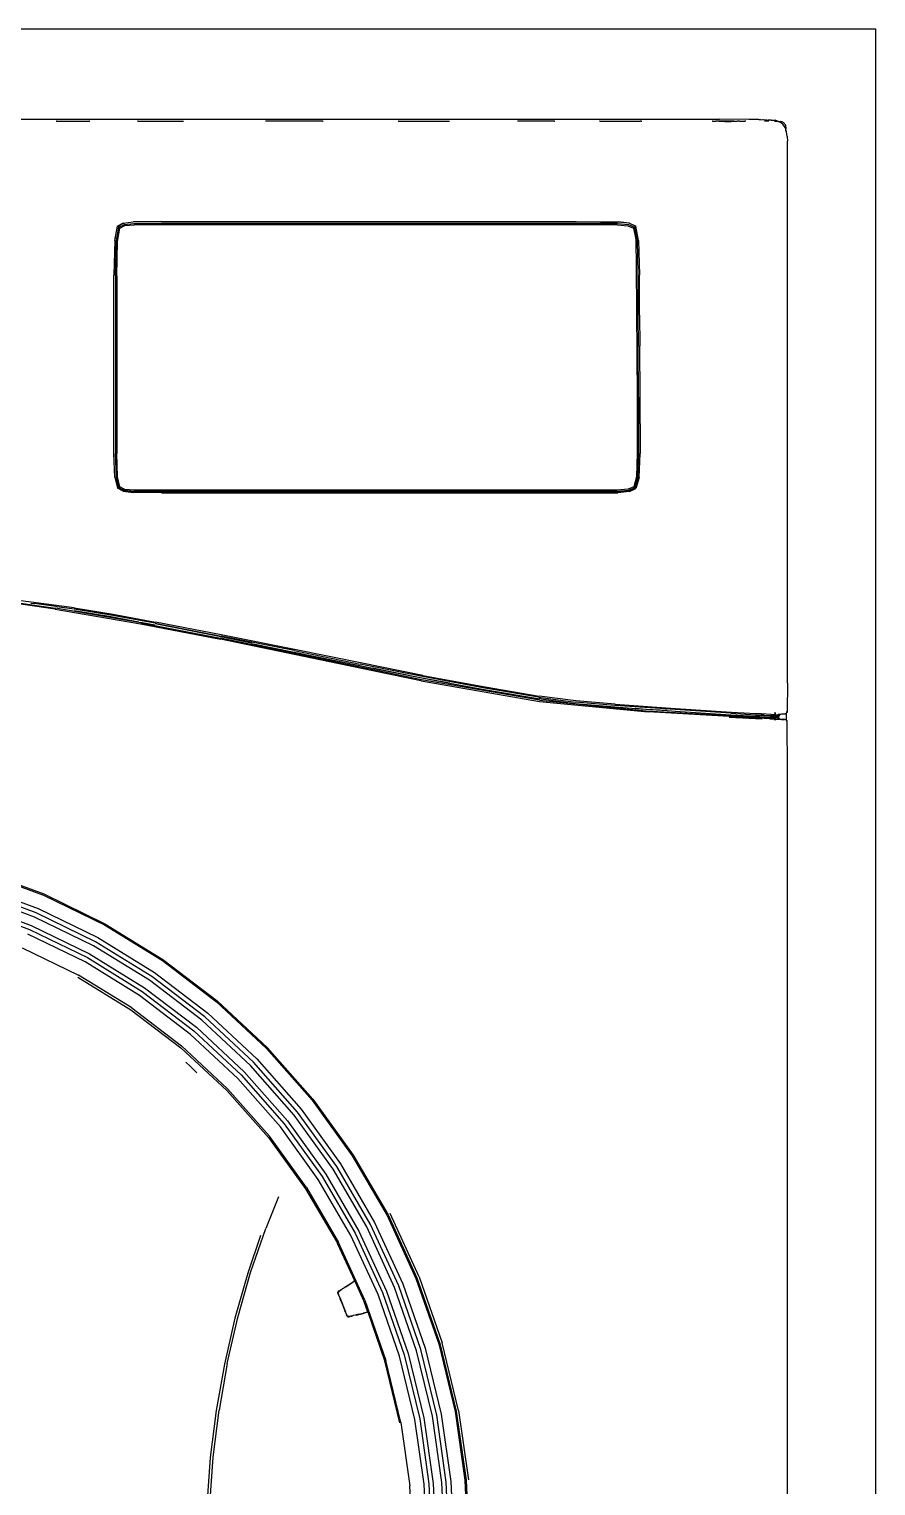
# Model space of a CAD drawing. Extents: x 41.9 to 126, y -21.3 to 38.1.
# Drawn here: x 102.143 to 103.269, y -9.578 to -7.639 of the extents above; entities that cross this region are included whole.
import ezdxf

# ---------------------------------------------------------------- set-up
doc = ezdxf.new("R2010")
doc.units = 0
doc.layers.add('ARQUITETURA_R07', color=8, linetype='CONTINUOUS')
doc.layers.add('LISTAGEM_TEXTO', color=7, linetype='CONTINUOUS')

# ---------------------------------------------------------------- blocks, each defined once
blk = doc.blocks.new('VISTAS')
at = {"layer": 'ARQUITETURA_R07'}
for p, q in [((2.27249, 0.71648), (0.11684, 0.71648)), ((2.27249, -1.29352), (2.27249, 0.71648)), ((1.8159, 0.68647), (2.22047, 0.68648)), ((2.00006, 0.68587), (1.99996, 0.68587)), ((2.00006, 0.68587), (2.01097, 0.68587)), ((2.01106, 0.68587), (2.01097, 0.68587)), ((2.02711, 0.68587), (2.02699, 0.68587)), ((2.02711, 0.68587), (2.04213, 0.68587)), ((2.04213, 0.68587), (2.0423, 0.68587)), ((2.06966, 0.68587), (2.06948, 0.68587)), ((2.08851, 0.68587), (2.06966, 0.68587)), ((2.08851, 0.68587), (2.08867, 0.68587)), ((2.11376, 0.68587), (2.1136, 0.68587)), ((2.11376, 0.68587), (2.13058, 0.68587)), ((2.13058, 0.68587), (2.13073, 0.68587)), ((2.15342, 0.68587), (2.15328, 0.68587)), ((2.16563, 0.68587), (2.15342, 0.68587)), ((2.16563, 0.68587), (2.16572, 0.68587)), ((2.18067, 0.68587), (2.18057, 0.68587)), ((2.18067, 0.68587), (2.19411, 0.68587)), ((2.19432, 0.68587), (2.19411, 0.68587)), ((2.19448, 0.68587), (2.19432, 0.68587)), ((2.19448, 0.68587), (2.19464, 0.68587)), ((2.21821, 0.68587), (2.21807, 0.68587)), ((2.21821, 0.68587), (2.21932, 0.68587)), ((2.22029, 0.68587), (2.21932, 0.68587)), ((2.22487, 0.68587), (2.22029, 0.68587)), ((2.22029, 0.68587), (2.22231, 0.68576)), ((2.23028, 0.6864), (2.22047, 0.68648)), ((2.22231, 0.68576), (2.22433, 0.68576)), ((2.22423, 0.68572), (2.2243, 0.68571)), ((2.22433, 0.68576), (2.2243, 0.68571)), ((2.22433, 0.68576), (2.22437, 0.68576)), ((2.2244, 0.68576), (2.22433, 0.68576)), ((2.22437, 0.68576), (2.2244, 0.68576)), ((2.22442, 0.68576), (2.22437, 0.68576)), ((2.22442, 0.68581), (2.2244, 0.68576)), ((2.22442, 0.68576), (2.2244, 0.68576)), ((2.22442, 0.68581), (2.2245, 0.68581)), ((2.2245, 0.68581), (2.22442, 0.68576)), ((2.2245, 0.68581), (2.2248, 0.68581)), ((2.22524, 0.68584), (2.2248, 0.68581)), ((2.22487, 0.68587), (2.22524, 0.68584)), ((2.22524, 0.68584), (2.22565, 0.68584)), ((2.22565, 0.68584), (2.22644, 0.68587)), ((2.22658, 0.68586), (2.22644, 0.68587)), ((2.2272, 0.68586), (2.22658, 0.68586)), ((2.2272, 0.68586), (2.22746, 0.68587)), ((2.22746, 0.68587), (2.22893, 0.68587)), ((2.229, 0.68587), (2.22893, 0.68587)), ((2.22893, 0.68587), (2.22897, 0.68587)), ((2.229, 0.68587), (2.22897, 0.68587)), ((2.22917, 0.68586), (2.229, 0.68587)), ((2.22924, 0.68587), (2.22917, 0.68586)), ((2.2292, 0.68587), (2.22917, 0.68586)), ((2.23094, 0.6864), (2.23028, 0.6864)), ((2.23194, 0.68637), (2.23094, 0.6864)), ((2.23264, 0.6864), (2.23194, 0.68637)), ((2.23375, 0.68633), (2.23264, 0.6864)), ((2.2336, 0.6864), (2.23264, 0.6864)), ((2.2336, 0.6864), (2.23414, 0.68637)), ((2.23414, 0.68637), (2.23375, 0.68633)), ((2.23414, 0.68637), (2.23565, 0.68633)), ((2.23504, 0.68627), (2.23485, 0.68628)), ((2.23554, 0.68586), (2.2355, 0.68586)), ((2.23563, 0.68586), (2.23554, 0.68586)), ((2.23686, 0.68585), (2.23563, 0.68586)), ((2.23565, 0.68633), (2.2362, 0.68633)), ((2.2362, 0.68633), (2.23729, 0.68622)), ((2.23629, 0.68627), (2.2367, 0.68622)), ((2.23729, 0.68622), (2.2367, 0.68622)), ((2.23767, 0.6862), (2.23729, 0.68622)), ((2.23767, 0.6862), (2.2389, 0.68616)), ((2.23876, 0.68582), (2.23969, 0.6858)), ((2.2389, 0.68616), (2.23896, 0.68615)), ((2.23896, 0.68615), (2.23903, 0.68615)), ((2.24013, 0.68578), (2.23903, 0.68615)), ((2.23995, 0.68579), (2.24013, 0.68578)), ((2.24044, 0.68567), (2.24013, 0.68578)), ((2.24013, 0.68578), (2.2408, 0.68574)), ((2.24154, 0.68486), (2.24044, 0.68567)), ((2.24131, 0.68565), (2.2408, 0.68574)), ((2.24157, 0.68554), (2.24131, 0.68565)), ((2.24233, 0.68373), (2.24154, 0.68486)), ((2.24157, 0.68554), (2.2418, 0.6854)), ((2.242, 0.68522), (2.2418, 0.6854)), ((2.242, 0.68522), (2.24217, 0.685)), ((2.2423, 0.68479), (2.24217, 0.685)), ((2.2423, 0.68479), (2.2424, 0.68458)), ((2.24255, 0.6832), (2.24233, 0.68373)), ((2.24241, 0.68454), (2.2424, 0.68458)), ((2.24241, 0.68454), (2.24242, 0.68451)), ((2.24242, 0.68451), (2.24243, 0.68443)), ((2.24243, 0.68443), (2.24245, 0.68439)), ((2.24245, 0.68439), (2.24246, 0.68427)), ((2.24246, 0.68427), (2.24247, 0.68422)), ((2.24247, 0.68422), (2.24248, 0.68414)), ((2.24248, 0.68414), (2.24248, 0.6841)), ((2.24248, 0.6841), (2.24249, 0.68405)), ((2.24249, 0.68405), (2.2425, 0.684)), ((2.2425, 0.684), (2.2425, 0.68393)), ((2.24251, 0.68386), (2.2425, 0.68393)), ((2.24251, 0.68386), (2.24252, 0.6836)), ((2.24252, 0.6836), (2.24253, 0.68347)), ((2.24253, 0.68347), (2.24253, 0.68341)), ((2.24253, 0.68341), (2.24255, 0.6832)), ((2.24255, 0.68314), (2.24255, 0.6832)), ((2.24256, 0.68305), (2.24255, 0.68314)), ((2.24256, 0.68301), (2.24256, 0.68305)), ((2.2428, 0.68227), (2.24256, 0.68301)), ((2.24257, 0.68251), (2.24256, 0.68283)), ((2.24303, 0.6807), (2.2428, 0.68227)), ((2.24303, 0.6807), (2.24311, 0.67923)), ((2.2431, 0.49881), (2.24311, 0.67923)), ((2.01941, 0.6461), (2.02032, 0.65086)), ((2.01993, 0.64598), (2.0208, 0.65061)), ((2.02223, 0.65193), (2.02032, 0.65086)), ((2.02032, 0.65086), (2.02045, 0.65084)), ((2.02033, 0.64578), (2.0211, 0.65029)), ((2.02234, 0.65186), (2.02045, 0.65084)), ((2.02045, 0.65084), (2.02055, 0.65083)), ((2.02055, 0.65083), (2.02062, 0.65081)), ((2.02062, 0.65081), (2.02066, 0.6508)), ((2.02066, 0.6508), (2.02069, 0.65078)), ((2.02069, 0.65078), (2.02069, 0.65075)), ((2.0208, 0.65061), (2.02069, 0.65075)), ((2.0208, 0.65061), (2.02261, 0.65151)), ((2.0208, 0.65061), (2.0211, 0.65029)), ((2.0211, 0.65029), (2.0228, 0.65109)), ((2.02223, 0.65193), (2.02555, 0.65237)), ((2.02249, 0.65177), (2.02243, 0.65181)), ((2.02253, 0.65174), (2.02249, 0.65177)), ((2.02254, 0.65171), (2.02253, 0.65174)), ((2.02254, 0.65171), (2.02255, 0.65167)), ((2.02261, 0.65151), (2.02576, 0.65181)), ((2.0228, 0.65109), (2.02585, 0.65137)), ((2.03497, 0.65246), (2.02555, 0.65237)), ((2.18661, 0.65179), (2.02576, 0.65181)), ((2.18652, 0.65134), (2.02585, 0.65137)), ((2.03497, 0.65246), (2.16067, 0.65247)), ((2.16067, 0.65247), (2.17282, 0.65243)), ((2.17282, 0.65243), (2.18098, 0.65238)), ((2.18675, 0.65223), (2.18096, 0.65226)), ((2.18098, 0.65238), (2.1868, 0.65233)), ((2.18652, 0.65134), (2.19006, 0.65107)), ((2.18661, 0.65179), (2.19025, 0.65149)), ((2.1905, 0.65188), (2.18675, 0.65223)), ((2.19061, 0.65196), (2.1868, 0.65233)), ((2.19006, 0.65107), (2.19193, 0.65027)), ((2.19025, 0.65149), (2.19223, 0.65059)), ((2.19257, 0.65089), (2.1905, 0.65188)), ((2.19061, 0.65196), (2.1927, 0.65093)), ((2.19223, 0.65059), (2.19193, 0.65027)), ((2.19193, 0.65027), (2.19267, 0.6465)), ((2.19223, 0.65059), (2.19233, 0.65073)), ((2.19223, 0.65059), (2.19308, 0.64615)), ((2.19235, 0.6508), (2.19233, 0.65078)), ((2.19233, 0.65078), (2.19233, 0.65073)), ((2.1924, 0.65082), (2.19235, 0.6508)), ((2.19247, 0.65085), (2.1924, 0.65082)), ((2.19257, 0.65089), (2.19247, 0.65085)), ((2.1927, 0.65093), (2.19257, 0.65089)), ((2.19362, 0.64618), (2.1927, 0.65093)), ((2.01941, 0.6461), (2.01911, 0.63456)), ((2.01965, 0.63448), (2.01993, 0.64598)), ((2.01973, 0.64698), (2.01968, 0.64698)), ((2.01972, 0.64692), (2.01968, 0.64692)), ((2.01996, 0.64692), (2.01992, 0.64692)), ((2.01997, 0.64696), (2.01993, 0.64696)), ((2.02008, 0.63438), (2.02033, 0.64578)), ((2.19267, 0.6465), (2.19284, 0.63728)), ((2.19305, 0.64697), (2.19309, 0.64696)), ((2.1931, 0.64692), (2.19307, 0.64692)), ((2.19308, 0.64615), (2.19334, 0.63519)), ((2.19309, 0.64696), (2.19314, 0.64697)), ((2.1931, 0.64692), (2.19316, 0.64692)), ((2.19362, 0.64618), (2.19392, 0.63461)), ((2.19284, 0.63728), (2.19311, 0.59397)), ((2.19334, 0.63519), (2.19337, 0.62131)), ((2.0191, 0.5753), (2.01911, 0.63456)), ((2.01965, 0.63448), (2.01965, 0.57523)), ((2.02008, 0.63438), (2.02008, 0.57531)), ((2.19393, 0.62125), (2.19392, 0.63461)), ((2.19337, 0.62131), (2.19342, 0.61101)), ((2.19393, 0.62125), (2.19397, 0.61112)), ((2.19354, 0.59398), (2.19342, 0.61101)), ((2.19409, 0.59408), (2.19397, 0.61112)), ((2.19311, 0.59397), (2.19315, 0.58505)), ((2.19354, 0.59398), (2.19358, 0.58504)), ((2.19412, 0.58511), (2.19409, 0.59408)), ((2.19315, 0.58505), (2.19315, 0.57533)), ((2.19358, 0.58504), (2.19357, 0.57525)), ((2.19412, 0.58511), (2.19412, 0.5753)), ((2.0194, 0.56728), (2.0191, 0.5753)), ((2.01993, 0.56727), (2.01965, 0.57523)), ((2.02033, 0.56745), (2.02008, 0.57531)), ((2.19315, 0.57533), (2.19286, 0.56748)), ((2.19357, 0.57525), (2.19325, 0.56729)), ((2.19376, 0.56726), (2.19412, 0.5753)), ((2.0194, 0.56728), (2.02031, 0.56372)), ((2.01979, 0.56727), (2.0198, 0.56724)), ((2.02069, 0.56379), (2.0198, 0.56724)), ((2.0208, 0.56383), (2.01993, 0.56727)), ((2.0211, 0.56412), (2.02033, 0.56745)), ((2.19286, 0.56748), (2.19202, 0.56415)), ((2.19325, 0.56729), (2.19231, 0.56385)), ((2.19338, 0.56725), (2.19242, 0.56379)), ((2.19376, 0.56726), (2.19272, 0.56364)), ((2.19338, 0.56728), (2.19338, 0.56725)), ((2.02224, 0.56268), (2.02031, 0.56372)), ((2.02044, 0.56375), (2.02055, 0.56378)), ((2.02044, 0.56375), (2.02235, 0.56275)), ((2.02055, 0.56378), (2.02062, 0.56379)), ((2.02062, 0.56379), (2.02069, 0.56379)), ((2.02069, 0.56379), (2.02069, 0.56376)), ((2.02069, 0.56379), (2.02072, 0.56377)), ((2.02072, 0.56377), (2.02069, 0.56376)), ((2.02181, 0.5632), (2.02069, 0.56376)), ((2.0208, 0.56383), (2.02072, 0.56377)), ((2.02072, 0.56377), (2.02181, 0.5632)), ((2.0208, 0.56383), (2.0211, 0.56412)), ((2.02261, 0.56293), (2.0208, 0.56383)), ((2.0228, 0.56333), (2.0211, 0.56412)), ((2.02181, 0.5632), (2.02249, 0.56284)), ((2.02224, 0.56268), (2.02556, 0.56226)), ((2.02249, 0.56284), (2.02254, 0.56286)), ((2.02254, 0.56286), (2.02287, 0.5628)), ((2.02287, 0.5628), (2.02255, 0.56283)), ((2.02577, 0.56262), (2.02261, 0.56293)), ((2.02586, 0.56305), (2.0228, 0.56333)), ((2.02287, 0.5628), (2.0238, 0.56273)), ((2.0238, 0.56273), (2.02417, 0.56267)), ((2.02571, 0.56251), (2.02417, 0.56267)), ((2.02417, 0.56267), (2.02573, 0.56253)), ((2.02573, 0.56253), (2.03501, 0.56253)), ((2.18661, 0.56265), (2.02577, 0.56262)), ((2.18653, 0.56308), (2.02586, 0.56305)), ((2.03501, 0.56253), (2.05512, 0.56254)), ((2.05512, 0.56254), (2.06318, 0.56252)), ((2.06318, 0.56252), (2.13797, 0.56253)), ((2.13797, 0.56253), (2.14281, 0.56255)), ((2.17283, 0.56255), (2.14281, 0.56255)), ((2.17283, 0.56255), (2.17495, 0.56253)), ((2.18094, 0.56253), (2.17495, 0.56253)), ((2.18094, 0.56253), (2.18664, 0.56255)), ((2.19009, 0.56335), (2.18653, 0.56308)), ((2.19027, 0.56295), (2.18661, 0.56265)), ((2.18664, 0.56255), (2.19033, 0.56284)), ((2.19053, 0.56258), (2.18674, 0.56221)), ((2.19202, 0.56415), (2.19009, 0.56335)), ((2.19231, 0.56385), (2.19027, 0.56295)), ((2.19242, 0.56379), (2.19033, 0.56284)), ((2.19046, 0.56269), (2.19261, 0.5637)), ((2.19053, 0.56258), (2.19272, 0.56364)), ((2.19231, 0.56385), (2.19202, 0.56415)), ((2.19231, 0.56385), (2.19242, 0.56379)), ((2.19247, 0.56378), (2.19242, 0.56379)), ((2.19253, 0.56375), (2.19247, 0.56378)), ((2.19261, 0.5637), (2.19253, 0.56375)), ((2.03496, 0.56217), (2.02556, 0.56226)), ((2.03496, 0.56217), (2.17283, 0.56218)), ((2.17283, 0.56218), (2.18674, 0.56221)), ((1.99958, 0.52351), (1.96999, 0.52765)), ((1.97011, 0.52796), (1.9997, 0.52383)), ((1.99156, 0.52585), (1.9766, 0.52774)), ((1.99151, 0.52549), (1.99267, 0.52533)), ((2.00594, 0.52388), (1.99156, 0.52585)), ((1.99984, 0.52433), (1.99267, 0.52533)), ((1.99958, 0.52351), (2.02797, 0.51864)), ((2.02808, 0.51897), (1.9997, 0.52383)), ((2.00029, 0.52425), (1.99984, 0.52433)), ((2.00591, 0.52348), (2.00029, 0.52425)), ((2.00308, 0.52378), (2.00029, 0.52425)), ((2.00594, 0.52388), (2.01818, 0.52191)), ((2.00588, 0.52299), (2.01807, 0.52101)), ((2.01813, 0.52151), (2.00591, 0.52348)), ((2.01807, 0.52101), (2.02739, 0.51928)), ((2.03285, 0.51878), (2.01813, 0.52151)), ((2.01818, 0.52191), (2.03293, 0.51918)), ((2.02808, 0.51897), (2.05459, 0.5138)), ((2.02812, 0.51914), (2.03275, 0.51828)), ((2.03285, 0.51878), (2.05477, 0.51452)), ((2.05484, 0.51493), (2.03293, 0.51918)), ((2.02797, 0.51864), (2.05452, 0.51345)), ((2.05468, 0.51431), (2.03281, 0.51857)), ((2.06486, 0.51219), (2.05468, 0.51431)), ((2.07908, 0.50969), (2.05477, 0.51452)), ((2.07914, 0.5101), (2.05484, 0.51493)), ((2.12122, 0.49964), (2.05452, 0.51345)), ((2.12138, 0.49997), (2.05459, 0.5138)), ((2.06483, 0.512), (2.07901, 0.50918)), ((2.07901, 0.50918), (2.10088, 0.50471)), ((2.07908, 0.50969), (2.10099, 0.50521)), ((2.10108, 0.50561), (2.07914, 0.5101)), ((2.10088, 0.50471), (2.1051, 0.50386)), ((2.12171, 0.50106), (2.10099, 0.50521)), ((2.12183, 0.50145), (2.10108, 0.50561)), ((2.12154, 0.50046), (2.1051, 0.50386)), ((2.1051, 0.50386), (2.12154, 0.50057)), ((2.12125, 0.49963), (2.12122, 0.49964)), ((2.12125, 0.49963), (2.16063, 0.4928)), ((2.16063, 0.49314), (2.12138, 0.49997)), ((2.12154, 0.50057), (2.13086, 0.49884)), ((2.13086, 0.49884), (2.12154, 0.50046)), ((2.14242, 0.49721), (2.12171, 0.50106)), ((2.12183, 0.50145), (2.14259, 0.49759)), ((2.13086, 0.49884), (2.1422, 0.49673)), ((2.1422, 0.49673), (2.16011, 0.49372)), ((2.16034, 0.49419), (2.14242, 0.49721)), ((2.14259, 0.49759), (2.16051, 0.49457)), ((2.17277, 0.49292), (2.16051, 0.49457)), ((2.2431, 0.49881), (2.24306, 0.48944)), ((2.16011, 0.49372), (2.16054, 0.49367)), ((2.16034, 0.49419), (2.17267, 0.49254)), ((2.16085, 0.49361), (2.16054, 0.49367)), ((2.16063, 0.49314), (2.196, 0.48963)), ((2.16063, 0.4928), (2.19677, 0.48926)), ((2.16121, 0.49358), (2.16085, 0.49361)), ((2.16121, 0.49358), (2.17253, 0.49207)), ((2.17253, 0.49207), (2.18568, 0.49095)), ((2.18572, 0.49143), (2.17267, 0.49254)), ((2.18577, 0.49181), (2.17277, 0.49292)), ((2.18568, 0.49095), (2.19258, 0.49046)), ((2.2058, 0.49003), (2.18572, 0.49143)), ((2.18577, 0.49181), (2.2059, 0.49042)), ((2.19614, 0.49011), (2.19258, 0.49046)), ((2.19258, 0.49046), (2.20313, 0.48973)), ((2.196, 0.48963), (2.23535, 0.48746)), ((2.20313, 0.48973), (2.19614, 0.49011)), ((2.20313, 0.48973), (2.20581, 0.48954)), ((2.22429, 0.48884), (2.2058, 0.49003)), ((2.2059, 0.49042), (2.22446, 0.48923)), ((2.23721, 0.48703), (2.19677, 0.48926)), ((2.20581, 0.48954), (2.2243, 0.48834)), ((2.23459, 0.4871), (2.22359, 0.48771)), ((2.22371, 0.48756), (2.23474, 0.48695)), ((2.22429, 0.48884), (2.23253, 0.48833)), ((2.2243, 0.48834), (2.23255, 0.48782)), ((2.22446, 0.48923), (2.23273, 0.48873)), ((2.23533, 0.48818), (2.23253, 0.48833)), ((2.23533, 0.48796), (2.23254, 0.48811)), ((2.23255, 0.48782), (2.23534, 0.48767)), ((2.23769, 0.48847), (2.23273, 0.48873)), ((2.23533, 0.48818), (2.23749, 0.48807)), ((2.2375, 0.48785), (2.23533, 0.48796)), ((2.23534, 0.48767), (2.2375, 0.48756)), ((2.23751, 0.48734), (2.23535, 0.48746)), ((2.23721, 0.48703), (2.23727, 0.487)), ((2.23727, 0.487), (2.23772, 0.48698)), ((2.23835, 0.4869), (2.2374, 0.48695)), ((2.23893, 0.488), (2.23749, 0.48807)), ((2.23901, 0.48778), (2.2375, 0.48785)), ((2.2375, 0.48756), (2.23901, 0.48749)), ((2.23902, 0.48727), (2.23751, 0.48734)), ((2.23769, 0.48847), (2.23893, 0.48841)), ((2.23772, 0.48698), (2.23893, 0.48692)), ((2.23893, 0.48686), (2.23835, 0.4869)), ((2.23893, 0.48893), (2.23893, 0.48911)), ((2.23893, 0.48864), (2.23893, 0.4888)), ((2.23893, 0.48841), (2.23893, 0.48847)), ((2.23893, 0.48841), (2.23918, 0.4884)), ((2.23893, 0.488), (2.23893, 0.48834)), ((2.239, 0.488), (2.23893, 0.488)), ((2.23893, 0.48692), (2.23902, 0.48693)), ((2.23893, 0.48686), (2.23893, 0.48692)), ((2.23918, 0.48685), (2.23893, 0.48686)), ((2.23893, 0.48651), (2.23893, 0.48664)), ((2.239, 0.488), (2.23918, 0.48799)), ((2.23918, 0.48777), (2.23901, 0.48778)), ((2.23901, 0.48749), (2.23989, 0.48745)), ((2.23918, 0.48726), (2.23902, 0.48727)), ((2.23902, 0.48693), (2.23918, 0.4869)), ((2.23918, 0.48891), (2.23918, 0.48909)), ((2.23918, 0.48863), (2.23918, 0.4888)), ((2.23918, 0.48833), (2.23918, 0.4884)), ((2.23918, 0.4884), (2.23921, 0.48839)), ((2.23918, 0.48777), (2.23918, 0.48799)), ((2.23918, 0.48799), (2.23972, 0.48797)), ((2.23972, 0.48775), (2.23918, 0.48777)), ((2.23918, 0.487), (2.23918, 0.48726)), ((2.23984, 0.4872), (2.23918, 0.48726)), ((2.23918, 0.48685), (2.23918, 0.4869)), ((2.23918, 0.4869), (2.23924, 0.4869)), ((2.24078, 0.48677), (2.23918, 0.48685)), ((2.23918, 0.48649), (2.23918, 0.48665)), ((2.23921, 0.48839), (2.23992, 0.48836)), ((2.23924, 0.4869), (2.2394, 0.48691)), ((2.2394, 0.48691), (2.24012, 0.48686)), ((2.23972, 0.48788), (2.23972, 0.48797)), ((2.23972, 0.48797), (2.23987, 0.48796)), ((2.23972, 0.48788), (2.24008, 0.4878)), ((2.23972, 0.48775), (2.23972, 0.48788)), ((2.23988, 0.48774), (2.23972, 0.48775)), ((2.23984, 0.4872), (2.23982, 0.48723)), ((2.23989, 0.48723), (2.23984, 0.4872)), ((2.2402, 0.48797), (2.23987, 0.48796)), ((2.24021, 0.48775), (2.23988, 0.48774)), ((2.24006, 0.48751), (2.23989, 0.48755)), ((2.23989, 0.48745), (2.24021, 0.48746)), ((2.23989, 0.48733), (2.23994, 0.48732)), ((2.24021, 0.48724), (2.23989, 0.48723)), ((2.23992, 0.48836), (2.24, 0.48848)), ((2.23992, 0.48836), (2.24009, 0.48836)), ((2.23998, 0.48804), (2.24007, 0.48802)), ((2.24, 0.48848), (2.24066, 0.48858)), ((2.24, 0.48848), (2.24033, 0.48841)), ((2.24005, 0.48697), (2.24034, 0.48691)), ((2.2402, 0.48797), (2.24007, 0.48802)), ((2.24008, 0.4878), (2.24021, 0.48775)), ((2.24009, 0.48836), (2.24043, 0.48836)), ((2.24012, 0.48686), (2.24045, 0.48687)), ((2.24043, 0.48836), (2.2402, 0.48797)), ((2.2402, 0.48797), (2.24021, 0.48775)), ((2.24021, 0.48746), (2.24021, 0.48775)), ((2.24021, 0.48724), (2.24021, 0.48746)), ((2.24042, 0.48692), (2.24021, 0.48724)), ((2.24033, 0.48841), (2.24043, 0.48836)), ((2.24034, 0.48691), (2.24042, 0.48692)), ((2.24042, 0.48692), (2.24045, 0.48687)), ((2.24113, 0.48852), (2.24043, 0.48836)), ((2.24057, 0.48685), (2.24045, 0.48687)), ((2.24057, 0.48685), (2.24085, 0.48686)), ((2.24115, 0.48677), (2.24078, 0.48677)), ((2.2415, 0.4868), (2.24085, 0.48686)), ((2.2419, 0.48857), (2.24113, 0.48852)), ((2.24115, 0.48677), (2.2415, 0.4868)), ((2.24178, 0.48684), (2.2415, 0.4868)), ((2.2415, 0.4868), (2.24191, 0.48679)), ((2.24191, 0.48679), (2.24178, 0.48684)), ((2.24188, 0.48863), (2.24229, 0.48867)), ((2.24232, 0.48864), (2.2419, 0.48857)), ((2.24229, 0.48679), (2.24191, 0.48679)), ((2.24254, 0.48667), (2.24209, 0.48669)), ((2.24229, 0.48867), (2.24258, 0.48877)), ((2.24229, 0.48679), (2.2424, 0.48677)), ((2.24232, 0.48864), (2.2424, 0.48865)), ((2.24258, 0.48877), (2.2424, 0.48865)), ((2.2424, 0.48677), (2.24254, 0.48667)), ((2.24265, 0.48668), (2.24254, 0.48667)), ((2.24258, 0.48877), (2.2428, 0.48893)), ((2.24264, 0.48875), (2.24258, 0.48877)), ((2.24284, 0.48892), (2.24264, 0.48875)), ((2.2428, 0.48653), (2.24265, 0.48668)), ((2.2428, 0.48893), (2.24285, 0.48894)), ((2.24284, 0.48652), (2.2428, 0.48653)), ((2.24285, 0.48894), (2.24284, 0.48892)), ((2.24284, 0.48652), (2.24284, 0.48892)), ((2.24285, 0.48646), (2.24284, 0.48652)), ((2.24285, 0.48901), (2.24285, 0.48944)), ((2.24297, 0.48915), (2.24285, 0.48901)), ((2.24285, 0.48901), (2.24295, 0.48915)), ((2.24285, 0.48901), (2.24285, 0.48894)), ((2.24297, 0.4863), (2.24285, 0.48646)), ((2.24285, 0.48623), (2.24285, 0.48646)), ((2.24306, 0.48944), (2.24297, 0.48915)), ((2.24306, 0.48601), (2.24297, 0.4863)), ((2.2431, 0.47015), (2.24306, 0.48601)), ((2.2431, -0.04494), (2.2431, 0.47015)), ((1.97463, 0.43652), (1.99581, 0.42872)), ((1.97317, 0.43152), (1.99388, 0.42389)), ((1.97452, 0.43613), (1.99566, 0.42835)), ((1.99273, 0.42103), (1.9723, 0.42856)), ((1.99328, 0.42241), (1.97272, 0.42998)), ((1.99566, 0.42835), (2.01596, 0.41846)), ((1.99581, 0.42872), (2.01614, 0.41882)), ((1.97104, 0.42426), (1.99107, 0.41689)), ((1.97145, 0.42567), (1.99161, 0.41824)), ((2.01303, 0.41279), (1.99328, 0.42241)), ((1.99388, 0.42389), (2.01376, 0.41421)), ((1.99107, 0.41689), (2.0103, 0.40752)), ((1.99161, 0.41824), (2.01097, 0.40881)), ((2.01235, 0.41148), (1.99273, 0.42103)), ((2.01596, 0.41846), (2.03523, 0.40658)), ((2.01614, 0.41882), (2.03544, 0.40691)), ((2.00955, 0.40608), (1.99046, 0.41538)), ((2.03177, 0.40123), (2.01303, 0.41279)), ((2.01376, 0.41421), (2.03263, 0.40257)), ((1.98864, 0.41083), (2.00731, 0.40173)), ((2.0103, 0.40752), (2.02856, 0.39627)), ((2.01097, 0.40881), (2.02934, 0.39748)), ((2.03097, 0.39999), (2.01235, 0.41148)), ((2.02767, 0.3949), (2.00955, 0.40608)), ((2.03263, 0.40257), (2.05031, 0.38907)), ((2.03523, 0.40658), (2.05327, 0.3928)), ((2.03544, 0.40691), (2.05351, 0.39311)), ((2.0071, 0.40101), (2.0248, 0.39014)), ((2.02503, 0.39081), (2.00731, 0.40173)), ((2.02934, 0.39748), (2.04654, 0.38434)), ((2.0484, 0.38668), (2.03097, 0.39999)), ((2.04932, 0.38783), (2.03177, 0.40123)), ((2.04464, 0.38195), (2.02767, 0.3949)), ((2.02856, 0.39627), (2.04565, 0.38321)), ((2.05327, 0.3928), (2.06991, 0.37727)), ((2.05351, 0.39311), (2.07018, 0.37755)), ((2.0248, 0.39014), (2.04137, 0.37754)), ((2.02503, 0.39081), (2.04162, 0.37813)), ((2.06552, 0.37273), (2.04932, 0.38783)), ((2.05031, 0.38907), (2.06661, 0.37386)), ((2.04565, 0.38321), (2.06143, 0.3685)), ((2.04654, 0.38434), (2.06242, 0.36953)), ((2.06449, 0.37167), (2.0484, 0.38668)), ((2.05694, 0.36385), (2.04162, 0.37813)), ((2.0603, 0.36734), (2.04464, 0.38195)), ((2.04137, 0.37754), (2.05667, 0.36333)), ((2.06661, 0.37386), (2.08139, 0.35707)), ((2.06991, 0.37727), (2.085, 0.36013)), ((2.07018, 0.37755), (2.08529, 0.36038)), ((2.04303, 0.37269), (2.04447, 0.37141)), ((2.04671, 0.36921), (2.04447, 0.37141)), ((2.06143, 0.3685), (2.07573, 0.35226)), ((2.06242, 0.36953), (2.07681, 0.35318)), ((2.07907, 0.3551), (2.06449, 0.37167)), ((2.0802, 0.35606), (2.06552, 0.37273)), ((2.05694, 0.36385), (2.07081, 0.34809)), ((2.07449, 0.35122), (2.0603, 0.36734)), ((2.05667, 0.36333), (2.07055, 0.34764)), ((2.085, 0.36013), (2.09839, 0.34155)), ((2.08529, 0.36038), (2.0987, 0.34177)), ((2.09201, 0.33715), (2.07907, 0.3551)), ((2.09323, 0.33798), (2.0802, 0.35606)), ((2.08139, 0.35707), (2.09451, 0.33887)), ((2.08708, 0.33374), (2.07449, 0.35122)), ((2.07573, 0.35226), (2.08841, 0.33466)), ((2.07681, 0.35318), (2.08958, 0.33546)), ((2.07055, 0.34764), (2.08287, 0.33063)), ((2.08313, 0.331), (2.07081, 0.34809)), ((2.09839, 0.34155), (2.10994, 0.3217)), ((2.0987, 0.34177), (2.11028, 0.32189)), ((2.08841, 0.33466), (2.09936, 0.31586)), ((2.08958, 0.33546), (2.10059, 0.31654)), ((2.10318, 0.31796), (2.09201, 0.33715)), ((2.10447, 0.31867), (2.09323, 0.33798)), ((2.09451, 0.33887), (2.10583, 0.31943)), ((2.08287, 0.33063), (2.09346, 0.31255)), ((2.08313, 0.331), (2.09375, 0.31275)), ((2.09795, 0.31508), (2.08708, 0.33374)), ((2.07386, 0.32798), (2.06959, 0.31744)), ((2.10994, 0.3217), (2.11955, 0.30078)), ((2.11028, 0.32189), (2.1199, 0.30093)), ((2.12067, 0.30129), (2.11101, 0.32233)), ((2.06458, 0.30278), (2.06959, 0.31744)), ((2.10699, 0.2954), (2.09795, 0.31508)), ((2.09936, 0.31586), (2.10847, 0.29604)), ((2.10059, 0.31654), (2.10976, 0.29659)), ((2.11247, 0.29775), (2.10318, 0.31796)), ((2.11382, 0.29832), (2.10447, 0.31867)), ((2.10583, 0.31943), (2.11524, 0.29893)), ((2.0679, 0.31504), (2.0636, 0.3025)), ((2.09346, 0.31255), (2.0935, 0.31245)), ((2.09924, 0.29998), (2.0935, 0.31245)), ((2.10259, 0.29352), (2.09375, 0.31275)), ((2.0636, 0.3025), (2.05934, 0.28754)), ((2.06033, 0.28778), (2.06458, 0.30278)), ((2.11955, 0.30078), (2.12712, 0.27898)), ((2.1199, 0.30093), (2.12748, 0.27909)), ((2.12067, 0.30129), (2.12828, 0.27937)), ((2.09359, 0.2961), (2.0936, 0.29617)), ((2.09359, 0.2961), (2.09361, 0.29614)), ((2.09359, 0.2961), (2.09361, 0.29606)), ((2.09361, 0.29606), (2.09359, 0.29602)), ((2.09361, 0.29598), (2.09359, 0.29602)), ((2.09362, 0.29624), (2.0936, 0.29617)), ((2.09364, 0.2962), (2.0936, 0.29617)), ((2.09364, 0.2962), (2.09361, 0.29614)), ((2.09361, 0.29593), (2.09361, 0.29598)), ((2.09362, 0.29589), (2.09361, 0.29593)), ((2.09362, 0.29624), (2.09365, 0.29631)), ((2.09362, 0.29624), (2.09366, 0.29627)), ((2.09364, 0.2962), (2.09362, 0.29624)), ((2.09364, 0.29581), (2.09362, 0.29589)), ((2.09366, 0.29578), (2.09364, 0.29581)), ((2.09369, 0.29637), (2.09365, 0.29631)), ((2.09366, 0.29627), (2.0937, 0.29634)), ((2.09366, 0.29578), (2.09367, 0.29574)), ((2.09368, 0.29571), (2.09366, 0.29578)), ((2.09368, 0.29571), (2.09367, 0.29574)), ((2.09367, 0.29574), (2.09369, 0.29568)), ((2.09368, 0.29571), (2.09369, 0.29568)), ((2.09371, 0.29564), (2.09368, 0.29571)), ((2.09369, 0.29637), (2.09374, 0.29642)), ((2.0937, 0.29634), (2.09376, 0.29638)), ((2.09399, 0.2966), (2.09374, 0.29642)), ((2.09376, 0.29638), (2.09374, 0.29642)), ((2.09401, 0.29656), (2.09376, 0.29638)), ((2.09391, 0.29599), (2.09378, 0.29632)), ((2.09399, 0.2966), (2.09466, 0.29704)), ((2.09401, 0.29656), (2.09467, 0.29699)), ((2.09466, 0.29704), (2.09469, 0.29705)), ((2.09469, 0.29705), (2.09467, 0.29699)), ((2.09469, 0.29705), (2.0949, 0.29718)), ((2.0949, 0.29718), (2.09497, 0.29722)), ((2.09506, 0.29728), (2.09497, 0.29722)), ((2.09512, 0.29732), (2.09506, 0.29728)), ((2.09516, 0.29735), (2.09512, 0.29732)), ((2.09533, 0.29745), (2.09516, 0.29735)), ((2.09533, 0.29745), (2.09561, 0.29762)), ((2.09561, 0.29762), (2.09566, 0.29765)), ((2.09593, 0.29784), (2.09566, 0.29765)), ((2.09594, 0.29781), (2.09566, 0.29765)), ((2.0962, 0.29799), (2.09593, 0.29784)), ((2.0962, 0.29799), (2.09594, 0.29781)), ((2.0962, 0.29799), (2.09799, 0.29916)), ((2.098, 0.29913), (2.0962, 0.29799)), ((2.09821, 0.2993), (2.09799, 0.29916)), ((2.09821, 0.2993), (2.098, 0.29913)), ((2.09821, 0.2993), (2.09872, 0.29963)), ((2.09924, 0.29998), (2.09872, 0.29963)), ((2.09925, 0.29994), (2.09872, 0.29963)), ((2.09925, 0.29994), (2.09924, 0.29998)), ((2.10228, 0.29335), (2.09925, 0.29994)), ((2.10847, 0.29604), (2.11564, 0.27538)), ((2.10976, 0.29659), (2.11697, 0.2758)), ((2.11978, 0.27668), (2.11247, 0.29775)), ((2.12118, 0.27712), (2.11382, 0.29832)), ((2.11524, 0.29893), (2.12265, 0.27758)), ((2.09371, 0.29564), (2.09369, 0.29568)), ((2.09373, 0.29558), (2.09371, 0.29564)), ((2.09374, 0.29555), (2.09372, 0.29561)), ((2.09375, 0.29552), (2.09373, 0.29558)), ((2.09374, 0.29555), (2.09373, 0.29558)), ((2.09376, 0.29548), (2.09374, 0.29555)), ((2.09374, 0.29555), (2.09375, 0.29552)), ((2.09375, 0.29552), (2.09378, 0.29546)), ((2.09378, 0.29546), (2.09376, 0.29548)), ((2.09379, 0.29543), (2.09378, 0.29546)), ((2.0938, 0.29539), (2.09379, 0.29543)), ((2.09382, 0.29536), (2.0938, 0.29539)), ((2.09383, 0.29531), (2.09382, 0.29536)), ((2.09383, 0.29531), (2.09385, 0.29527)), ((2.09385, 0.29527), (2.09386, 0.29523)), ((2.09386, 0.29523), (2.09388, 0.29518)), ((2.0939, 0.29512), (2.09388, 0.29518)), ((2.09389, 0.29515), (2.09388, 0.29518)), ((2.09391, 0.29509), (2.09389, 0.29515)), ((2.09389, 0.29515), (2.0939, 0.29512)), ((2.0939, 0.29512), (2.09391, 0.29509)), ((2.09392, 0.29506), (2.0939, 0.29512)), ((2.09391, 0.29509), (2.09392, 0.29506)), ((2.09392, 0.29506), (2.09394, 0.29504)), ((2.09394, 0.29504), (2.09396, 0.29498)), ((2.09396, 0.29498), (2.09397, 0.29495)), ((2.09397, 0.29495), (2.09399, 0.2949)), ((2.09399, 0.2949), (2.094, 0.29487)), ((2.094, 0.29487), (2.09403, 0.29481)), ((2.09403, 0.29481), (2.09405, 0.29475)), ((2.09405, 0.29475), (2.0941, 0.29463)), ((2.0941, 0.29463), (2.09412, 0.29459)), ((2.09412, 0.29459), (2.09413, 0.29455)), ((2.09413, 0.29455), (2.09421, 0.29434)), ((2.09421, 0.29434), (2.09424, 0.29426)), ((2.09424, 0.29442), (2.09612, 0.28971)), ((2.09424, 0.29426), (2.09428, 0.29416)), ((2.09428, 0.29416), (2.09433, 0.29404)), ((2.09433, 0.29404), (2.09435, 0.294)), ((2.09441, 0.29385), (2.09435, 0.294)), ((2.09443, 0.29381), (2.09441, 0.29385)), ((2.09463, 0.2933), (2.09443, 0.29381)), ((2.09466, 0.29322), (2.09463, 0.2933)), ((2.09466, 0.29322), (2.09468, 0.29317)), ((2.09468, 0.29317), (2.0947, 0.29312)), ((2.0947, 0.29312), (2.09472, 0.29305)), ((2.09472, 0.29305), (2.09555, 0.29099)), ((2.09556, 0.29097), (2.09555, 0.29099)), ((2.09558, 0.29092), (2.09556, 0.29097)), ((2.0956, 0.29087), (2.09558, 0.29092)), ((2.09561, 0.29084), (2.0956, 0.29087)), ((2.09561, 0.29084), (2.09565, 0.29074)), ((2.10361, 0.28954), (2.10228, 0.29335)), ((2.10259, 0.29352), (2.10955, 0.27348)), ((2.1141, 0.2749), (2.10699, 0.2954)), ((2.05934, 0.28754), (2.05584, 0.27229)), ((2.05683, 0.27248), (2.06033, 0.28778)), ((2.09565, 0.29074), (2.09573, 0.29055)), ((2.09573, 0.29055), (2.09576, 0.29048)), ((2.09576, 0.29048), (2.09584, 0.29031)), ((2.09584, 0.29031), (2.09586, 0.29026)), ((2.09586, 0.29026), (2.09586, 0.29022)), ((2.09586, 0.29022), (2.09588, 0.29017)), ((2.09591, 0.2901), (2.09588, 0.29017)), ((2.09591, 0.2901), (2.09592, 0.29007)), ((2.09594, 0.29003), (2.09592, 0.29007)), ((2.09595, 0.29001), (2.09594, 0.29003)), ((2.09597, 0.28995), (2.09595, 0.29001)), ((2.09599, 0.28991), (2.09597, 0.28995)), ((2.09602, 0.28982), (2.09599, 0.28991)), ((2.09604, 0.28979), (2.09602, 0.28982)), ((2.09605, 0.28976), (2.09604, 0.28979)), ((2.09607, 0.28971), (2.09605, 0.28976)), ((2.09608, 0.28967), (2.09607, 0.28971)), ((2.09611, 0.28959), (2.09608, 0.28967)), ((2.09611, 0.28959), (2.09613, 0.28956)), ((2.09615, 0.2895), (2.09613, 0.28956)), ((2.09615, 0.2895), (2.09618, 0.28944)), ((2.09615, 0.2895), (2.09617, 0.28946)), ((2.09617, 0.28946), (2.09618, 0.28944)), ((2.0962, 0.28939), (2.09618, 0.28944)), ((2.09621, 0.28936), (2.0962, 0.28939)), ((2.09621, 0.28936), (2.09623, 0.28932)), ((2.09623, 0.28932), (2.09624, 0.28928)), ((2.09626, 0.28922), (2.09624, 0.28928)), ((2.09631, 0.28913), (2.09626, 0.28922)), ((2.09633, 0.28907), (2.09631, 0.28913)), ((2.09633, 0.28907), (2.09635, 0.28904)), ((2.09635, 0.28904), (2.09635, 0.28901)), ((2.09635, 0.28901), (2.09638, 0.28895)), ((2.09638, 0.28895), (2.0964, 0.28891)), ((2.0964, 0.28891), (2.09641, 0.28887)), ((2.09641, 0.28887), (2.09643, 0.28883)), ((2.09643, 0.28883), (2.09645, 0.28876)), ((2.09645, 0.28879), (2.09643, 0.28883)), ((2.09645, 0.28879), (2.09645, 0.28876)), ((2.09645, 0.28876), (2.09647, 0.28872)), ((2.09647, 0.28872), (2.09649, 0.28869)), ((2.09651, 0.28863), (2.09649, 0.28869)), ((2.09652, 0.2886), (2.09651, 0.28863)), ((2.09651, 0.28863), (2.09654, 0.28856)), ((2.09656, 0.28854), (2.09652, 0.2886)), ((2.09656, 0.28854), (2.09654, 0.28856)), ((2.09656, 0.28854), (2.09657, 0.28848)), ((2.09656, 0.28854), (2.09657, 0.28851)), ((2.09657, 0.28848), (2.09657, 0.28851)), ((2.09657, 0.28848), (2.09659, 0.28846)), ((2.09657, 0.28848), (2.09661, 0.28842)), ((2.09659, 0.28846), (2.09661, 0.28842)), ((2.09661, 0.28842), (2.09662, 0.28839)), ((2.09661, 0.28842), (2.09663, 0.28836)), ((2.09663, 0.28836), (2.09662, 0.28839)), ((2.09666, 0.28832), (2.09662, 0.28839)), ((2.09663, 0.28836), (2.09666, 0.28832)), ((2.09666, 0.28832), (2.09668, 0.28826)), ((2.09666, 0.28832), (2.09667, 0.28829)), ((2.09668, 0.28826), (2.09667, 0.28829)), ((2.09671, 0.28824), (2.09667, 0.28829)), ((2.09668, 0.28826), (2.09672, 0.28821)), ((2.09676, 0.28819), (2.09671, 0.28824)), ((2.09678, 0.28816), (2.09672, 0.28821)), ((2.09672, 0.28821), (2.09674, 0.28818)), ((2.09672, 0.28821), (2.09676, 0.28819)), ((2.09679, 0.28812), (2.09674, 0.28818)), ((2.09678, 0.28816), (2.09674, 0.28818)), ((2.09676, 0.28819), (2.09681, 0.28816)), ((2.09678, 0.28816), (2.09683, 0.28813)), ((2.09681, 0.28816), (2.09678, 0.28816)), ((2.09678, 0.28816), (2.09679, 0.28812)), ((2.09679, 0.28812), (2.09684, 0.2881)), ((2.09684, 0.2881), (2.09681, 0.28816)), ((2.09683, 0.28813), (2.09685, 0.28807)), ((2.09688, 0.28811), (2.09684, 0.2881)), ((2.09689, 0.28808), (2.09684, 0.2881)), ((2.09684, 0.2881), (2.09685, 0.28807)), ((2.09685, 0.28807), (2.09689, 0.28808)), ((2.09691, 0.28804), (2.09685, 0.28807)), ((2.09694, 0.28809), (2.09688, 0.28811)), ((2.09689, 0.28808), (2.09696, 0.28806)), ((2.09691, 0.28804), (2.09696, 0.28806)), ((2.09691, 0.28804), (2.09697, 0.28802)), ((2.09701, 0.28807), (2.09694, 0.28809)), ((2.09703, 0.28804), (2.09696, 0.28806)), ((2.09704, 0.288), (2.09697, 0.28802)), ((2.09708, 0.2881), (2.09699, 0.2883)), ((2.09709, 0.28807), (2.09701, 0.28807)), ((2.09703, 0.28804), (2.09709, 0.28807)), ((2.09703, 0.28804), (2.0971, 0.28803)), ((2.09704, 0.288), (2.09712, 0.288)), ((2.09713, 0.28804), (2.09709, 0.28807)), ((2.09713, 0.28804), (2.0971, 0.28803)), ((2.09712, 0.288), (2.09742, 0.28805)), ((2.0973, 0.28809), (2.09713, 0.28804)), ((2.09739, 0.28813), (2.0973, 0.28809)), ((2.09741, 0.2881), (2.0973, 0.28809)), ((2.09741, 0.2881), (2.09747, 0.28809)), ((2.09742, 0.28805), (2.09741, 0.2881)), ((2.09742, 0.28805), (2.09747, 0.28809)), ((2.09747, 0.28809), (2.09784, 0.28818)), ((2.09784, 0.28818), (2.09754, 0.28816)), ((2.09802, 0.28823), (2.09784, 0.28818)), ((2.09816, 0.2883), (2.09802, 0.28823)), ((2.09802, 0.28823), (2.09817, 0.28826)), ((2.09802, 0.28823), (2.09819, 0.28823)), ((2.09869, 0.28839), (2.09817, 0.28826)), ((2.09819, 0.28823), (2.09869, 0.28839)), ((2.09955, 0.28859), (2.09869, 0.28839)), ((2.09963, 0.28861), (2.09955, 0.28859)), ((2.09964, 0.28858), (2.09955, 0.28859)), ((2.10067, 0.28888), (2.09961, 0.28864)), ((2.09963, 0.28861), (2.10067, 0.28888)), ((2.09964, 0.28858), (2.10201, 0.28914)), ((2.10067, 0.28888), (2.10199, 0.28917)), ((2.10361, 0.28954), (2.10199, 0.28917)), ((2.10362, 0.2895), (2.10201, 0.28914)), ((2.10362, 0.2895), (2.10361, 0.28954)), ((2.10922, 0.27335), (2.10362, 0.2895)), ((2.12504, 0.25499), (2.11978, 0.27668)), ((2.12648, 0.25528), (2.12118, 0.27712)), ((2.12265, 0.27758), (2.12799, 0.25559)), ((2.12712, 0.27898), (2.13257, 0.25653)), ((2.12748, 0.27909), (2.13294, 0.25661)), ((2.13376, 0.25679), (2.12828, 0.27937)), ((2.05584, 0.27229), (2.05311, 0.25681)), ((2.05683, 0.27248), (2.0541, 0.25696)), ((2.11421, 0.25276), (2.10922, 0.27335)), ((2.11455, 0.25284), (2.10955, 0.27348)), ((2.11922, 0.25379), (2.1141, 0.2749)), ((2.11564, 0.27538), (2.1208, 0.25411)), ((2.11697, 0.2758), (2.12217, 0.2544)), ((2.05214, 0.24125), (2.0541, 0.25696)), ((2.05311, 0.25681), (2.05115, 0.24115)), ((2.11455, 0.25284), (2.11755, 0.23181)), ((2.12229, 0.23229), (2.11922, 0.25379)), ((2.1208, 0.25411), (2.12389, 0.23245)), ((2.12217, 0.2544), (2.12528, 0.23259)), ((2.1282, 0.23289), (2.12504, 0.25499)), ((2.12965, 0.23303), (2.12648, 0.25528)), ((2.12799, 0.25559), (2.13119, 0.23319)), ((2.13257, 0.25653), (2.13583, 0.23367)), ((2.13294, 0.25661), (2.13621, 0.2337)), ((2.13376, 0.25679), (2.13708, 0.2338)), ((2.05115, 0.24115), (2.04997, 0.22538)), ((2.05097, 0.22543), (2.05214, 0.24125)), ((2.12925, 0.21057), (2.1282, 0.23289)), ((2.13071, 0.21057), (2.12965, 0.23303)), ((2.13119, 0.23319), (2.13225, 0.21057)), ((2.13583, 0.23367), (2.13692, 0.21057)), ((2.13621, 0.2337), (2.1373, 0.21057)), ((2.11855, 0.21057), (2.11755, 0.23181)), ((2.12331, 0.21057), (2.12229, 0.23229)), ((2.12389, 0.23245), (2.12492, 0.21057)), ((2.12528, 0.23259), (2.12632, 0.21057))]:
    blk.add_line(p, q, dxfattribs=at)

msp = doc.modelspace()

# ---------------------------------------------------------------- block references
at = {"layer": 'LISTAGEM_TEXTO', "xscale": 4, "yscale": 4, "zscale": 4}
msp.add_blockref('VISTAS', (94.1793, -10.5048), dxfattribs=at)

doc.saveas('drawing.dxf')
